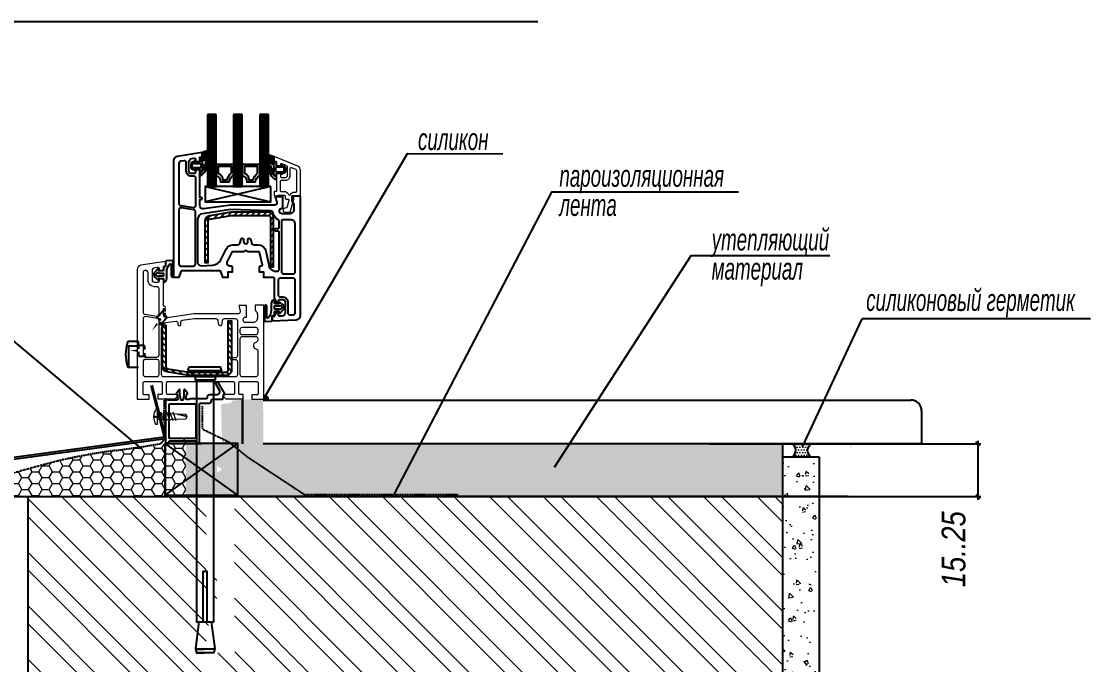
# Model space of a CAD drawing. Header units: millimetres. Extents: x 1582001 to 3303937, y 226471 to 491235.
# Drawn here: x 1926845 to 1940307, y 233327 to 241420 of the extents above; entities that cross this region are included whole.
import ezdxf

# ---------------------------------------------------------------- set-up
doc = ezdxf.new("R2010")
doc.units = ezdxf.units.MM
doc.linetypes.add('DASHED', pattern=[0.75, 0.5, -0.25])
doc.layers.get('Defpoints').update_dxf_attribs({"color": 255, "lineweight": 30})
doc.layers.add('32', color=32, linetype='Continuous')
doc.layers.add('Rasmer', color=135, linetype='Continuous')
for name, color, linetype, lineweight in [('NS7', 7, 'Continuous', 0), ('STENA', 1, 'Continuous', 0), ('Штриховки', 251, 'Continuous', 20)]:
    doc.layers.add(name, color=color, linetype=linetype, lineweight=lineweight)
doc.styles.add('STYLE1', font='ARIALNI.TTF', dxfattribs={"height": 300})
doc.dimstyles.new('Detal', dxfattribs={"dimtxt": 50, "dimasz": 50, "dimexe": 40, "dimexo": 5, "dimgap": 10, "dimtad": 1, "dimdec": 0, "dimdsep": 46, "dimtxsty": 'STYLE1', "dimblk1": 'OBLIQUE', "dimblk2": 'OBLIQUE', "dimsah": 1, "dimcen": 50, "dimdle": 40, "dimadec": 0, "dimazin": 0, "dimtfac": 1, "dimtdec": 0, "dimtmove": 2, "dimatfit": 3, "dimldrblk": 'OBLIQUE', "dimfxl": 0, "dimtolj": 1, "dimtzin": 0, "dimarcsym": 0})

# ---------------------------------------------------------------- blocks, each defined once
blk = doc.blocks.new('BL317-3E', base_point=(262.7, 44.5))
for points in [[(275.7, 101.5), (271.7, 101.5), (271.7, 99.5, 0.213422), (272.03, 98.75, -0.213422), (272.7, 97.26), (272.7, 95.5, -0.414214), (270.7, 93.5), (267.2, 93.5, -0.414214), (266.2, 94.5), (266.2, 95, -0.414214), (267.2, 96), (267.7, 96), (267.7, 101.3), (264.2, 101.3), (264.88, 98.76, -0.492817), (263.91, 97.5), (243.7, 97.5), (231.41, 95.74, -0.456412), (229.7, 97.23), (229.7, 100), (230.2, 100, 1), (230.2, 101), (229.7, 101), (229.7, 112.7, 0.414214), (228.7, 113.7), (227.7, 113.7), (227.7, 112.4, -0.414214), (227.2, 111.9), (225.7, 111.9, -0.414214), (224.7, 112.9), (224.7, 117.24, -0.368919), (225.97, 118.73), (227.12, 118.91, -0.461006), (227.7, 118.41), (227.7, 117.2), (228.7, 117.2, 0.414214), (229.7, 118.2), (229.7, 119.32), (230.7, 119.48), (230.7, 121.5), (219.39, 119.71, 0.368919), (217.7, 117.73), (217.7, 64.5), (220.2, 64.5), (221.09, 67.16, -0.322823), (221.56, 67.5), (238.74, 67.5, -0.322823), (239.21, 67.16), (240.1, 64.5), (242.6, 64.5), (242.6, 67), (244.6, 67), (244.6, 69, 0.414214), (244.1, 69.5), (243.63, 69.5, -0.557537), (242.29, 71.67), (244.46, 76.02, -0.284079), (244.91, 76.3), (249.83, 76.3, 0.267949), (250.27, 76.55, -0.57735), (251.13, 76.55, 0.267949), (251.57, 76.3), (256.4, 76.3, -0.351962), (256.89, 75.91), (258.17, 70.11, -0.479332), (257.68, 69.5), (257.3, 69.5, 0.414214), (256.8, 69), (256.8, 67), (258.8, 67), (258.8, 64.5), (263.2, 64.5, -0.414214), (263.7, 64), (263.7, 59.5), (263.7, 54.75), (265, 52.5), (265.7, 52.5), (265.7, 53.8, -0.414214), (266.2, 54.3), (267.7, 54.3, -0.414214), (268.7, 53.3), (268.7, 48.21, -0.400984), (267.27, 46.71), (266.22, 46.66, -0.427568), (265.7, 47.16), (265.7, 49), (265, 49), (263.7, 46.75), (263.7, 46.55), (262.7, 46.5), (262.7, 44.5), (273.79, 45, 0.400984), (275.7, 47)], [(227.9, 109.7, 0.414214), (226.9, 110.7), (225.7, 110.7, -0.414214), (223.5, 112.9), (223.5, 116.76, 0.461006), (222.34, 117.75), (220.94, 117.52, 0.368919), (220.1, 116.54), (220.1, 98.28, 0.369055), (220.94, 97.29), (226.74, 96.38, 0.460861), (227.9, 97.37)], [(227.7, 94.36, 0.369055), (226.86, 95.35), (221.26, 96.23, 0.460861), (220.1, 95.24), (220.1, 70.6, 0.414214), (221.1, 69.6), (226.7, 69.6, 0.414214), (227.7, 70.6)], [(266, 85.1, 0.414214), (265.5, 85.6), (264.3, 85.6, -0.414214), (263.8, 86.1), (263.8, 86.3, -0.414214), (264.3, 86.8), (265.5, 86.8, 0.414214), (266, 87.3), (266, 90.01, 0.286255), (265.44, 90.91, -0.2301), (263.29, 93.66, 0.345245), (261.87, 94.85), (243.85, 95.4), (230.85, 93.54, 0.373238), (228.7, 91.07), (228.7, 71.2, 0.432819), (230.29, 69.7), (235.61, 70.04, 0.267105), (239.35, 72.52), (241.78, 77.37, -0.284079), (244.91, 79.3), (246.98, 79.3, 0.322823), (247.93, 79.98), (248.59, 81.96, -0.322823), (249.06, 82.3), (249.2, 82.3, -0.414214), (249.7, 81.8), (249.7, 80.8, 1), (251.7, 80.8), (251.7, 81.8, -0.414214), (252.2, 82.3), (252.34, 82.3, -0.322823), (252.81, 81.96), (253.47, 79.98, 0.322823), (254.42, 79.3), (256.4, 79.3, -0.351962), (259.82, 76.55), (261.27, 69.95, 0.387109), (265.12, 67.23, 0.378432), (266, 68.22)], [(273.3, 88.8, 0.414214), (271.3, 90.8), (268, 90.8, 0.414214), (267, 89.8), (267, 67, 0.414214), (268, 66), (272.3, 66, 0.414214), (273.3, 67)], [(273.3, 63, 0.414214), (272.3, 64), (266.5, 64, 0.414214), (265.5, 63), (265.5, 56.5, 0.414214), (266.5, 55.5), (267.7, 55.5, -0.414214), (269.9, 53.3), (269.9, 48.28, 0.427568), (270.95, 47.28), (272.35, 47.34, 0.400984), (273.3, 48.34)]]:
    blk.add_lwpolyline(points, format="xyb", close=True)
blk = doc.blocks.new('*X986')
at = {"color": 0}
for p, q in [((79, 134.684659), (81.778409, 137.463068)), ((83.135561, 136.16857), (84.96039, 137.993398)), ((86.317541, 136.6989), (88.14237, 138.523728)), ((89.499522, 137.22923), (91.270292, 139)), ((92.421943, 137.5), (93.921943, 139)), ((95.073593, 137.5), (96.573593, 139)), ((97.725244, 137.5), (99.225244, 139)), ((100.376894, 137.5), (101.876894, 139)), ((103.028544, 137.5), (104.528544, 139)), ((105.680195, 137.5), (107.180195, 139)), ((108.289134, 137.457289), (109.401835, 138.56999)), ((109, 135.516504), (110.455113, 136.971617)), ((79, 132.033009), (80.5, 133.533009)), ((109, 132.864854), (110.5, 134.364854)), ((79, 129.381358), (80.5, 130.881358)), ((79, 126.729708), (80.5, 128.229708)), ((109, 130.213203), (110.5, 131.713203)), ((109, 127.561553), (110.5, 129.061553)), ((79, 124.078057), (80.5, 125.578057)), ((79, 121.426407), (80.5, 122.926407)), ((109, 124.909903), (110.5, 126.409903)), ((109, 122.258252), (110.5, 123.758252)), ((79, 118.774756), (80.5, 120.274756)), ((79, 116.123106), (80.5, 117.623106)), ((109, 119.606602), (110.5, 121.106602)), ((109, 116.954951), (110.5, 118.454951)), ((109, 114.303301), (110.5, 115.803301))]:
    blk.add_line(p, q, dxfattribs=at)
blk = doc.blocks.new('BL207', base_point=(37, 6))
blk.add_lwpolyline([(34.5, 31), (17.5, 31), (7.589003, 29.348167, 0.366629), (5.5, 26.882182), (5.5, 8), (7, 8), (7, 26.882182, -0.366629), (7.835601, 27.868576), (17.624144, 29.5), (34.5, 29.5, -0.414214), (35.5, 28.5), (35.5, 6), (37, 6), (37, 28.5, 0.414214)], format="xyb", close=True)
blk.add_blockref('*X986', (-73.5, -108))
blk = doc.blocks.new('BL707E-1')
for points in [[(45, -20), (41, -20), (41, -22, 0.213422), (41.333333, -22.745356, -0.213422), (42, -24.236068), (42, -26, -0.414214), (40, -28), (36.5, -28, -0.414214), (35.5, -27), (35.5, -26.5, -0.414214), (36.5, -25.5), (37, -25.5), (37, -20.2), (33.5, -20.2), (34.178304, -22.742201, -0.492817), (33.212105, -24), (13, -24), (0.712132, -25.75541, -0.456412), (-1, -24.270485), (-1, -21.5), (-0.5, -21.5, 1), (-0.5, -20.5), (-1, -20.5), (-1, -8.8, 0.414214), (-2, -7.8), (-3, -7.8), (-3, -9.1, -0.414214), (-3.5, -9.6), (-5, -9.6, -0.414214), (-6, -8.6), (-6, -4.256358, -0.368919), (-4.734652, -2.774825), (-3.578217, -2.591664, -0.461006), (-3, -3.085508), (-3, -4.3), (-2, -4.3, 0.414214), (-1, -3.3), (-1, -2.183315), (0, -2.02493), (0, 0), (-11.312869, -1.791782, 0.368919), (-13, -3.767159), (-13, -63), (-7.5, -63), (-7.5, -61), (-9.8, -61, -0.414214), (-10.3, -60.5), (-10.3, -55.5, -0.414214), (-9.8, -55), (-2, -55, -0.414214), (-1.5, -55.5), (-1.5, -60.3, -0.414214), (-2, -60.8), (-3.5, -60.8), (-3.5, -62.8), (4.5, -62.8), (5.5, -61.8), (5.5, -60.8), (1, -60.8, -0.414214), (0.5, -60.3), (0.5, -55.5, -0.414214), (1, -55), (16, -55), (31, -55, -0.414214), (31.5, -55.5), (31.5, -60.3, -0.414214), (31, -60.8), (26.5, -60.8), (26.5, -61.8), (27.5, -62.8), (35.5, -62.8), (35.5, -60.8), (34, -60.8, -0.414214), (33.5, -60.3), (33.5, -55.5, -0.414214), (34, -55), (41.8, -55, -0.414214), (42.3, -55.5), (42.3, -60.5, -0.414214), (41.8, -61), (39.5, -61), (39.5, -63), (45, -63)], [(-3, -12.6, 0.414214), (-4, -11.6), (-5, -11.6, -0.414214), (-8, -8.6), (-8, -5.171581, 0.461006), (-9.156434, -4.183893), (-9.456434, -4.231408, 0.368919), (-10.3, -5.219096), (-10.3, -23.223256, 0.36726), (-9.462207, -24.210013), (-4.162207, -25.081246, 0.46278), (-3, -24.094489)], [(-3, -27.134752, 0.36726), (-3.837793, -26.147995), (-9.137793, -25.276762, 0.46278), (-10.3, -26.263519), (-10.3, -42.8, 0.414214), (-9.3, -43.8), (-4, -43.8, 0.414214), (-3, -42.8)], [(30.5, -44.5, -0.414214), (31, -44), (32, -44, 0.414214), (33, -43), (33, -27.3, 0.414214), (32, -26.3), (26.855883, -26.3, 0.369511), (25.867871, -27.145623), (25.566064, -29.077188, -0.369511), (25.072058, -29.5), (24.927942, -29.5, -0.369511), (24.433936, -29.077188), (24.132129, -27.145623, 0.369511), (23.144117, -26.3), (13.163456, -26.3), (7.658579, -27.086411, 0.373238), (6.8, -28.076361), (6.8, -29, -0.414214), (6.3, -29.5, -0.414214), (5.8, -29), (5.8, -28.504932, 0.456412), (4.658579, -27.514982), (0.146447, -28.159573, 0.373238), (-2, -30.634446), (-2, -51.7, 0.414214), (-1, -52.7), (32, -52.7, 0.414214), (33, -51.7), (33, -46, 0.414214), (32, -45), (31, -45, -0.414214)], [(42.3, -31.3, 0.414214), (41.3, -30.3), (35, -30.3, 0.414214), (34, -31.3), (34, -32.5, 0.414214), (35, -33.5), (41.3, -33.5, 0.414214), (42.3, -32.5)], [(40.3, -38.881966), (40.3, -38.118034, -0.284079), (40.852786, -37.223607), (41.747214, -36.776393, 0.284079), (42.3, -35.881966), (42.3, -35.5, 0.414214), (41.3, -34.5), (35, -34.5, 0.414214), (34, -35.5), (34, -51.7, 0.414214), (35, -52.7), (41.3, -52.7, 0.414214), (42.3, -51.7), (42.3, -41.118034, 0.284079), (41.747214, -40.223607), (40.852786, -39.776393, -0.284079)], [(-3, -45.8, 0.414214), (-4, -44.8), (-9.3, -44.8, 0.414214), (-10.3, -45.8), (-10.3, -51.7, 0.414214), (-9.3, -52.7), (-4, -52.7, 0.414214), (-3, -51.7)]]:
    blk.add_lwpolyline(points, format="xyb", close=True)
blk = doc.blocks.new('PROVISORIUM$0$A$C5EE013CB')
for points in [[(15.5, 17.7, -0.414214), (16, 18.2), (20, 18.2, 0.414214), (21, 19.2), (21, 19.5, -0.414214), (21.5, 20), (25.863554, 20, 0.375053), (26.35897, 20.432443), (26.6, 22.2), (26.9, 22.2, 0.57735), (27.073205, 22.5), (24.215321, 27.45, 0.267949), (23.782309, 27.7), (23.435898, 27.7, 0.57735), (23.002886, 26.95), (24.561731, 24.25, -0.57735), (23.262693, 22), (20, 22, 0.414214), (19, 21), (19, 20.7, -0.414214), (18.5, 20.2), (11.6, 20.2), (10.6, 19.9), (9.854785, 19.9, -0.46635), (9.362393, 20.486893), (9.7, 22.4), (9.9, 22.4, 0.623162), (10.058205, 22.722356), (8.808205, 24.338593, 0.714974), (8.45, 24.216329), (8.45, 22.195947, -0.04887), (8.41197, 21.807779), (8.035108, 19.902958, -0.358095), (7.544616, 19.5), (7.455384, 19.5, -0.358095), (6.964892, 19.902958), (6.58803, 21.807779, -0.04887), (6.55, 22.195947), (6.55, 24.216237, 0.73634), (6.185248, 24.329625), (4.935248, 22.513388, 0.604055), (5.1, 22.2), (5.3, 22.2), (5.635056, 20.077981, -0.460861), (5.141174, 19.5), (1.207107, 19.5, -0.198912), (0.853553, 19.646447), (0.646447, 19.853553, 0.198912), (0.292893, 20), (0, 20), (0, 0), (1.6, 0), (1.6, 0.5, -0.414214), (2.1, 1), (13.4, 1, -0.414214), (13.9, 0.5), (13.9, 0), (15.5, 0)], [(1.6, 17.4, -0.414214), (2.1, 17.9), (13.4, 17.9, -0.414214), (13.9, 17.4), (13.9, 2.5, -0.414214), (13.4, 2), (2.1, 2, -0.414214), (1.6, 2.5)]]:
    blk.add_lwpolyline(points, format="xyb", close=True)
blk = doc.blocks.new('SURUPM')
at = {"color": 0, "linetype": 'ByBlock', "ltscale": 5}
for p, q in [((-0.31, 3.43), (-1.07, 3.43)), ((-0.31, -3.57), (-0.31, 3.43)), ((1.19, -2.07), (-0.28, 1.97)), ((2.59, -2.07), (1.12, 1.97)), ((3.99, -2.07), (2.52, 1.97)), ((5.39, -2.07), (3.92, 1.97)), ((6.79, -2.07), (5.32, 1.97)), ((8.19, -2.07), (6.72, 1.97)), ((-1.26, -3.57), (-0.31, -3.57))]:
    blk.add_line(p, q, dxfattribs=at)
at = {"color": 0, "linetype": 'ByBlock', "ltscale": 5, "flags": 128}
blk.add_lwpolyline([(-0.31, 1.18), (-0.31, -1.32), (12.61, -1.09), (13.19, -0.07), (8.68, 1.01)], close=True, dxfattribs=at)
at = {"color": 0, "linetype": 'ByBlock', "ltscale": 5}
blk.add_3dface([(8.68, 1.01), (13.19, -0.07), (12.61, 0.94)], dxfattribs=at)
at = {"layer": 'STENA', "color": 0, "linetype": 'ByBlock', "ltscale": 5, "flags": 128}
blk.add_lwpolyline([(-2.15, 0.11), (-1.19, 0.11), (-1.19, -0.5), (-2.21, -0.5)], dxfattribs=at)
at = {"layer": 'STENA', "color": 0, "linetype": 'ByBlock', "ltscale": 5}
blk.add_polyline3d([(4.46, -0.23, 0), (4.46, -0.23, 0)], dxfattribs=at)
blk.add_arc((4.46, -0.23), 6.62, 146.51, 210.3577, dxfattribs=at)
blk = doc.blocks.new('SHUR')
at = {"layer": 'STENA', "color": 0, "linetype": 'ByBlock', "ltscale": 5}
blk.add_blockref('SURUPM', (4.76, 5.09), dxfattribs=at)
blk = doc.blocks.new('*X990')
at = {"color": 0}
for p, q in [((269.0625, 143.125), (269.0625, 143.125)), ((269.0625, 141.875), (269.0625, 141.875)), ((269.375, 143.75), (269.375, 143.75)), ((269.375, 142.5), (269.375, 142.5)), ((269.6875, 143.125), (269.6875, 143.125)), ((269.6875, 141.875), (269.6875, 141.875)), ((270, 143.75), (270, 143.75)), ((270, 142.5), (270, 142.5)), ((270.3125, 143.125), (270.3125, 143.125)), ((270.625, 143.75), (270.625, 143.75)), ((270.625, 142.5), (270.625, 142.5)), ((270.9375, 143.125), (270.9375, 143.125)), ((271.25, 143.75), (271.25, 143.75)), ((271.5625, 143.125), (271.5625, 143.125)), ((271.5625, 141.875), (271.5625, 141.875)), ((271.875, 143.75), (271.875, 143.75)), ((271.875, 142.5), (271.875, 142.5)), ((272.1875, 143.125), (272.1875, 143.125)), ((272.1875, 141.875), (272.1875, 141.875)), ((263.75, 137.5), (263.75, 137.5)), ((264.0625, 138.125), (264.0625, 138.125)), ((264.375, 138.75), (264.375, 138.75)), ((264.375, 137.5), (264.375, 137.5)), ((264.6875, 139.375), (264.6875, 139.375)), ((265, 140), (265, 140)), ((265, 138.75), (265, 138.75)), ((265.3125, 139.375), (265.3125, 139.375)), ((265.625, 140), (265.625, 140)), ((265.625, 138.75), (265.625, 138.75)), ((265.9375, 139.375), (265.9375, 139.375)), ((266.25, 138.75), (266.25, 138.75)), ((266.5625, 139.375), (266.5625, 139.375)), ((266.875, 138.75), (266.875, 138.75)), ((267.1875, 139.375), (267.1875, 139.375)), ((267.5, 138.75), (267.5, 138.75)), ((267.8125, 139.375), (267.8125, 139.375)), ((268.125, 140), (268.125, 140)), ((268.125, 138.75), (268.125, 138.75)), ((268.125, 137.5), (268.125, 137.5)), ((268.4375, 140.625), (268.4375, 140.625)), ((268.4375, 139.375), (268.4375, 139.375)), ((268.4375, 138.125), (268.4375, 138.125)), ((268.75, 141.25), (268.75, 141.25)), ((268.75, 140), (268.75, 140)), ((268.75, 138.75), (268.75, 138.75)), ((268.75, 137.5), (268.75, 137.5)), ((269.0625, 140.625), (269.0625, 140.625)), ((269.0625, 139.375), (269.0625, 139.375)), ((269.0625, 138.125), (269.0625, 138.125)), ((269.375, 141.25), (269.375, 141.25)), ((269.375, 140), (269.375, 140)), ((269.375, 138.75), (269.375, 138.75)), ((269.375, 137.5), (269.375, 137.5)), ((269.6875, 140.625), (269.6875, 140.625)), ((271.5625, 140.625), (271.5625, 140.625)), ((271.5625, 139.375), (271.5625, 139.375)), ((271.5625, 138.125), (271.5625, 138.125)), ((271.875, 141.25), (271.875, 141.25)), ((271.875, 140), (271.875, 140)), ((271.875, 138.75), (271.875, 138.75)), ((271.875, 137.5), (271.875, 137.5)), ((272.1875, 140.625), (272.1875, 140.625)), ((272.1875, 139.375), (272.1875, 139.375)), ((272.1875, 138.125), (272.1875, 138.125)), ((264.0625, 136.875), (264.0625, 136.875)), ((264.6875, 136.875), (264.6875, 136.875)), ((265, 136.25), (265, 136.25)), ((265.3125, 136.875), (265.3125, 136.875)), ((265.3125, 135.625), (265.3125, 135.625)), ((265.625, 136.25), (265.625, 136.25)), ((265.9375, 136.875), (265.9375, 136.875)), ((266.25, 136.25), (266.25, 136.25)), ((266.5625, 136.875), (266.5625, 136.875)), ((266.875, 136.25), (266.875, 136.25)), ((267.1875, 136.875), (267.1875, 136.875)), ((267.5, 136.25), (267.5, 136.25)), ((267.8125, 136.875), (267.8125, 136.875)), ((268.125, 136.25), (268.125, 136.25)), ((268.125, 135), (268.125, 135)), ((268.4375, 136.875), (268.4375, 136.875)), ((268.4375, 135.625), (268.4375, 135.625)), ((268.4375, 134.375), (268.4375, 134.375)), ((268.75, 136.25), (268.75, 136.25)), ((268.75, 135), (268.75, 135)), ((269.0625, 136.875), (269.0625, 136.875)), ((269.0625, 135.625), (269.0625, 135.625)), ((269.375, 136.25), (269.375, 136.25)), ((272.1875, 136.875), (272.1875, 136.875))]:
    blk.add_line(p, q, dxfattribs=at)
blk = doc.blocks.new('BL227-35')
for points in [[(2.84, 3.13, -0.698322), (3.55, 2.87), (3.55, -2.33, 1.077381), (4.5, -2.33), (4.5, 4.53, 0.348081), (4.19, 4.75), (1.27, 4.53, 0.388666), (1, 4.23), (1, 2.49, -0.365977), (0.58, 1.99, 0.365977), (0, 1.3), (0, 0.3, -0.414214), (-0.3, 0), (-1.95, 0, -0.340703), (-2.14, 0.15), (-2.3, 0.75, 0.522622), (-2.79, 0.79), (-4.04, -0.69, 0.490399), (-3.84, -2.96), (-2.68, -3.97), (-2.54, -4.04, 0.46984), (-2.18, -3.75), (-2.14, -3.59, -0.340703), (-1.95, -3.44), (-0.3, -3.44, -0.414214), (0, -3.74), (0, -4.97, 0.566189), (0.44, -5.24, 0.276984), (1.5, -3.47), (1.5, -0.73), (1.5, -0.53, -0.177776)], [(0, -1.3), (0, -1.77), (0, -2.14, -0.414214), (-0.3, -2.44), (-1.98, -2.44, 0.182676), (-2.18, -2.52, -0.386078), (-2.85, -2.51), (-3.2, -2.19, -0.306621), (-3.5, -1.77, -0.263002), (-3.2, -1.26), (-2.85, -0.93, -0.386078), (-2.18, -0.92, 0.182676), (-1.98, -1), (-0.3, -1, -0.414214)]]:
    blk.add_lwpolyline(points, format="xyb", close=True)
blk.add_blockref('*X990', (-268, -139.5))
blk = doc.blocks.new('*X994')
at = {"color": 0}
for p, q in [((80, 176.25), (80, 176.25)), ((80.3125, 176.875), (80.3125, 176.875)), ((80.9375, 176.875), (80.9375, 176.875)), ((81.5625, 176.875), (81.5625, 176.875)), ((81.875, 176.25), (81.875, 176.25)), ((80, 175), (80, 175)), ((80, 173.75), (80, 173.75)), ((80.3125, 175.625), (80.3125, 175.625)), ((80.3125, 174.375), (80.3125, 174.375)), ((80.625, 173.75), (80.625, 173.75)), ((81.25, 173.75), (81.25, 173.75)), ((81.5625, 175.625), (81.5625, 175.625)), ((81.5625, 174.375), (81.5625, 174.375)), ((81.875, 175), (81.875, 175)), ((81.875, 173.75), (81.875, 173.75))]:
    blk.add_line(p, q, dxfattribs=at)
blk = doc.blocks.new('*X993')
at = {"color": 0}
for p, q in [((74.84375, 171.5625), (74.84375, 171.5625)), ((75, 171.875), (75, 171.875)), ((75, 171.25), (75, 171.25)), ((75.15625, 172.1875), (75.15625, 172.1875)), ((75.15625, 171.5625), (75.15625, 171.5625)), ((75.3125, 171.875), (75.3125, 171.875)), ((75.46875, 172.1875), (75.46875, 172.1875)), ((75.625, 171.875), (75.625, 171.875)), ((75.78125, 172.1875), (75.78125, 172.1875)), ((75.9375, 172.5), (75.9375, 172.5)), ((75.9375, 171.875), (75.9375, 171.875)), ((76.09375, 172.1875), (76.09375, 172.1875)), ((76.25, 172.5), (76.25, 172.5)), ((76.25, 171.875), (76.25, 171.875)), ((76.40625, 172.1875), (76.40625, 172.1875)), ((76.5625, 172.5), (76.5625, 172.5)), ((76.5625, 171.875), (76.5625, 171.875)), ((76.71875, 172.1875), (76.71875, 172.1875)), ((76.875, 171.875), (76.875, 171.875)), ((77.03125, 172.1875), (77.03125, 172.1875)), ((77.1875, 171.875), (77.1875, 171.875)), ((77.34375, 172.1875), (77.34375, 172.1875)), ((77.5, 171.875), (77.5, 171.875)), ((77.65625, 172.1875), (77.65625, 172.1875)), ((77.8125, 171.875), (77.8125, 171.875)), ((77.96875, 172.1875), (77.96875, 172.1875)), ((78.125, 171.875), (78.125, 171.875)), ((78.28125, 172.1875), (78.28125, 172.1875)), ((78.4375, 171.875), (78.4375, 171.875)), ((78.59375, 172.1875), (78.59375, 172.1875)), ((78.75, 172.5), (78.75, 172.5)), ((78.75, 171.875), (78.75, 171.875)), ((78.90625, 172.1875), (78.90625, 172.1875)), ((79.0625, 174.375), (79.0625, 174.375)), ((79.0625, 173.75), (79.0625, 173.75)), ((79.0625, 173.125), (79.0625, 173.125)), ((79.0625, 172.5), (79.0625, 172.5)), ((79.0625, 171.875), (79.0625, 171.875)), ((79.21875, 174.0625), (79.21875, 174.0625)), ((79.21875, 173.4375), (79.21875, 173.4375)), ((79.21875, 172.8125), (79.21875, 172.8125)), ((79.21875, 172.1875), (79.21875, 172.1875)), ((79.375, 174.375), (79.375, 174.375)), ((79.375, 173.75), (79.375, 173.75)), ((79.375, 173.125), (79.375, 173.125)), ((79.375, 172.5), (79.375, 172.5)), ((79.375, 171.875), (79.375, 171.875)), ((79.375, 171.25), (79.375, 171.25)), ((79.53125, 174.0625), (79.53125, 174.0625)), ((79.53125, 173.4375), (79.53125, 173.4375)), ((79.53125, 172.8125), (79.53125, 172.8125)), ((79.53125, 172.1875), (79.53125, 172.1875)), ((79.53125, 171.5625), (79.53125, 171.5625)), ((79.6875, 174.375), (79.6875, 174.375)), ((79.6875, 173.75), (79.6875, 173.75)), ((79.6875, 173.125), (79.6875, 173.125)), ((79.6875, 172.5), (79.6875, 172.5)), ((79.6875, 171.875), (79.6875, 171.875)), ((79.6875, 171.25), (79.6875, 171.25)), ((79.84375, 174.0625), (79.84375, 174.0625)), ((79.84375, 173.4375), (79.84375, 173.4375)), ((79.84375, 172.8125), (79.84375, 172.8125)), ((79.84375, 172.1875), (79.84375, 172.1875)), ((79.84375, 171.5625), (79.84375, 171.5625)), ((80, 173.75), (80, 173.75)), ((80, 173.125), (80, 173.125)), ((80, 172.5), (80, 172.5)), ((80, 171.875), (80, 171.875)), ((80, 171.25), (80, 171.25)), ((74.84375, 170.9375), (74.84375, 170.9375)), ((74.84375, 170.3125), (74.84375, 170.3125)), ((74.84375, 169.6875), (74.84375, 169.6875)), ((75, 170.625), (75, 170.625)), ((75, 170), (75, 170)), ((75.15625, 170.9375), (75.15625, 170.9375)), ((75.15625, 170.3125), (75.15625, 170.3125)), ((75.15625, 169.6875), (75.15625, 169.6875)), ((75.3125, 170), (75.3125, 170)), ((75.3125, 169.375), (75.3125, 169.375)), ((75.46875, 169.6875), (75.46875, 169.6875)), ((75.625, 169.375), (75.625, 169.375)), ((75.78125, 169.6875), (75.78125, 169.6875)), ((75.78125, 169.0625), (75.78125, 169.0625)), ((75.9375, 169.375), (75.9375, 169.375)), ((76.09375, 169.6875), (76.09375, 169.6875)), ((76.09375, 169.0625), (76.09375, 169.0625)), ((76.25, 169.375), (76.25, 169.375)), ((76.25, 168.75), (76.25, 168.75)), ((76.40625, 169.6875), (76.40625, 169.6875)), ((76.40625, 169.0625), (76.40625, 169.0625)), ((76.5625, 169.375), (76.5625, 169.375)), ((76.5625, 168.75), (76.5625, 168.75)), ((76.71875, 169.6875), (76.71875, 169.6875)), ((76.71875, 169.0625), (76.71875, 169.0625)), ((76.875, 169.375), (76.875, 169.375)), ((77.03125, 169.6875), (77.03125, 169.6875)), ((77.03125, 169.0625), (77.03125, 169.0625)), ((77.1875, 169.375), (77.1875, 169.375)), ((77.34375, 169.6875), (77.34375, 169.6875)), ((77.34375, 169.0625), (77.34375, 169.0625)), ((77.5, 169.375), (77.5, 169.375)), ((77.65625, 169.6875), (77.65625, 169.6875)), ((77.65625, 169.0625), (77.65625, 169.0625)), ((77.8125, 169.375), (77.8125, 169.375)), ((77.96875, 169.6875), (77.96875, 169.6875)), ((77.96875, 169.0625), (77.96875, 169.0625)), ((78.125, 169.375), (78.125, 169.375)), ((78.28125, 169.6875), (78.28125, 169.6875)), ((78.28125, 169.0625), (78.28125, 169.0625)), ((78.4375, 169.375), (78.4375, 169.375)), ((78.59375, 169.6875), (78.59375, 169.6875)), ((78.59375, 169.0625), (78.59375, 169.0625)), ((78.75, 169.375), (78.75, 169.375)), ((78.90625, 169.6875), (78.90625, 169.6875)), ((78.90625, 169.0625), (78.90625, 169.0625)), ((79.0625, 169.375), (79.0625, 169.375)), ((79.0625, 168.75), (79.0625, 168.75)), ((79.0625, 168.125), (79.0625, 168.125)), ((79.21875, 169.6875), (79.21875, 169.6875)), ((79.21875, 169.0625), (79.21875, 169.0625)), ((79.21875, 168.4375), (79.21875, 168.4375)), ((79.21875, 167.8125), (79.21875, 167.8125)), ((79.375, 170.625), (79.375, 170.625)), ((79.375, 170), (79.375, 170)), ((79.375, 169.375), (79.375, 169.375)), ((79.375, 168.75), (79.375, 168.75)), ((79.375, 168.125), (79.375, 168.125)), ((79.53125, 170.9375), (79.53125, 170.9375)), ((79.53125, 170.3125), (79.53125, 170.3125)), ((79.53125, 169.6875), (79.53125, 169.6875)), ((79.53125, 169.0625), (79.53125, 169.0625)), ((79.53125, 168.4375), (79.53125, 168.4375)), ((79.53125, 167.8125), (79.53125, 167.8125)), ((79.6875, 170.625), (79.6875, 170.625)), ((79.6875, 170), (79.6875, 170)), ((79.6875, 169.375), (79.6875, 169.375)), ((79.6875, 168.75), (79.6875, 168.75)), ((79.6875, 168.125), (79.6875, 168.125)), ((79.84375, 170.9375), (79.84375, 170.9375)), ((79.84375, 170.3125), (79.84375, 170.3125)), ((79.84375, 169.6875), (79.84375, 169.6875)), ((79.84375, 169.0625), (79.84375, 169.0625)), ((79.84375, 168.4375), (79.84375, 168.4375)), ((80, 170.625), (80, 170.625)), ((80, 170), (80, 170)), ((80, 169.375), (80, 169.375)), ((80, 168.75), (80, 168.75))]:
    blk.add_line(p, q, dxfattribs=at)
blk = doc.blocks.new('*X996')
at = {"color": 0}
for p, q in [((81.5625, 171.875), (81.5625, 171.875)), ((81.875, 171.25), (81.875, 171.25)), ((79.0625, 166.875), (79.0625, 166.875)), ((79.375, 167.5), (79.375, 167.5)), ((79.6875, 166.875), (79.6875, 166.875)), ((80, 167.5), (80, 167.5)), ((80.3125, 168.125), (80.3125, 168.125)), ((80.625, 168.75), (80.625, 168.75)), ((80.625, 167.5), (80.625, 167.5)), ((80.9375, 169.375), (80.9375, 169.375)), ((80.9375, 168.125), (80.9375, 168.125)), ((81.25, 170), (81.25, 170)), ((81.25, 168.75), (81.25, 168.75)), ((81.5625, 170.625), (81.5625, 170.625)), ((81.5625, 169.375), (81.5625, 169.375)), ((81.875, 170), (81.875, 170))]:
    blk.add_line(p, q, dxfattribs=at)
blk = doc.blocks.new('*X995')
at = {"color": 0}
for p, q in [((80.3125, 170.625), (80.3125, 170.625)), ((80.625, 170), (80.625, 170)), ((80.9375, 170.625), (80.9375, 170.625))]:
    blk.add_line(p, q, dxfattribs=at)
blk = doc.blocks.new('BL-K2')
for points in [[(3, 4.65, 0.523344), (2.66, 4.88), (1.32, 4.38, 0.312901), (1, 3.92), (1, 0.6), (2.83, 0.89, 0.313813), (2.91, 0.97), (3, 1.39, 0.049389), (3, 1.41)], [(1, 2.1), (0.08, 1.95, 0.368919), (0, 1.86), (0, 0.25, -0.414214), (-0.25, 0), (-2.2, 0, -0.414214), (-2.3, 0.1), (-2.3, 0.2, 0.414214), (-2.4, 0.3), (-2.76, 0.3, 0.182165), (-2.83, 0.28, -0.109001), (-3.58, -0.14, 0.332592), (-4.3, -1.1), (-4.3, -2.4, 0.332592), (-3.58, -3.36, -0.109001), (-2.83, -3.78, 0.182165), (-2.76, -3.8), (-2.4, -3.8, 0.414214), (-2.3, -3.7), (-2.3, -3.6, -0.414214), (-2.2, -3.5), (-0.25, -3.5, -0.414214), (0, -3.75), (0, -5, 0.070542), (1, -4.32)], [(2.4, 1.51, -0.368919), (2.32, 1.42), (1.72, 1.32, -0.461006), (1.6, 1.42), (1.6, 3.78, -0.312901), (1.66, 3.87), (2.26, 4.09, -0.523344), (2.4, 4)], [(0.3, -1.2), (0.3, -2.3, -0.414214), (-0.2, -2.8), (-3.2, -2.8, -0.414214), (-3.7, -2.3), (-3.7, -1.2, -0.414214), (-3.2, -0.7), (-0.2, -0.7, -0.414214)], [(3, -0.3, 1.055987), (2.4, -0.33, 0.002943), (2.4, -1.39, -0.041395), (2.3, -2.09), (2.3, -2.25), (2.26, -2.27, -0.215198), (0, -5), (0, -5.2), (0, -6.1, 0.414214), (0.1, -6.2), (0.2, -6.2, 0.103461), (1.12, -5.69, 0.202581), (3, -2)], [(2.3, -1.75), (1, -1.25), (1, -2.75), (2.26, -2.27, 0.010389), (2.3, -2.09)]]:
    blk.add_lwpolyline(points, format="xyb", close=True)
for name in ['*X993', '*X994', '*X996', '*X995']:
    blk.add_blockref(name, (-79, -172.5))
blk = doc.blocks.new('BL012-02')
for points in [[(-1, 11.97, 0.302776), (-2.23, 13.81), (-13, 18.3), (-13, 16.13), (-12, 15.72), (-12, 15, 0.414214), (-11, 14), (-10, 14), (-10, 14.76, -0.535184), (-9.58, 15.04), (-7.31, 14.09, -0.302776), (-7, 13.62), (-7, 9.5, -0.414214), (-8, 8.5), (-9.5, 8.5, -0.414214), (-10, 9), (-10, 10.5), (-11, 10.5, 0.414214), (-12, 9.5), (-12, 2.3), (-13, 2.3), (-13, 0.3), (-12, 0.3), (-11.07, 0.58, -0.072993), (-10.93, 0.6), (-8.5, 0.6, -0.414214), (-8, 0.1), (-8, -0.7, 0.414214), (-7.5, -1.2), (-6.72, -1.2, -0.493145), (-6.24, -1.83), (-7.15, -5.23), (-8.18, -5.41, 0.916331), (-8.02, -7.2), (-5.61, -7.2), (-4, -1.2), (-4, 0.3), (-1, 0)], [(-2.7, 11.83, 0.302776), (-3.01, 12.29), (-5.11, 13.17, 0.535184), (-5.8, 12.71), (-5.8, 9.5, -0.414214), (-8, 7.3), (-9.8, 7.3, 0.414214), (-10.3, 6.8), (-10.3, 2.8, 0.414214), (-9.8, 2.3), (-8.5, 2.3, -0.299367), (-6.48, 0.97, 0.658019), (-5.56, 0.97, -0.299628), (-4, 2), (-3.2, 2, 0.414214), (-2.7, 2.5)]]:
    blk.add_lwpolyline(points, format="xyb", close=True)
blk = doc.blocks.new('*X998')
at = {"color": 0}
for p, q in [((161.686875, 150.01875), (161.686875, 150.01875)), ((161.686875, 147.79625), (161.686875, 147.79625)), ((162.2425, 148.9075), (162.2425, 148.9075)), ((162.798125, 150.01875), (162.798125, 150.01875)), ((162.798125, 147.79625), (162.798125, 147.79625)), ((163.35375, 148.9075), (163.35375, 148.9075)), ((163.909375, 150.01875), (163.909375, 150.01875)), ((161.686875, 145.57375), (161.686875, 145.57375)), ((161.686875, 143.35125), (161.686875, 143.35125)), ((162.2425, 146.685), (162.2425, 146.685)), ((162.2425, 144.4625), (162.2425, 144.4625)), ((162.798125, 145.57375), (162.798125, 145.57375)), ((162.798125, 143.35125), (162.798125, 143.35125)), ((163.35375, 146.685), (163.35375, 146.685)), ((163.35375, 144.4625), (163.35375, 144.4625)), ((163.909375, 143.35125), (163.909375, 143.35125)), ((165.020625, 143.35125), (165.020625, 143.35125))]:
    blk.add_line(p, q, dxfattribs=at)
blk = doc.blocks.new('DUBEL')
at = {"ltscale": 5}
for points in [[(14.76, 46.67), (13.2, 45.96), (13.2, 31.93), (15.04, 31.37)], [(17.74, 43.27), (14.9, 46.53), (14.9, 31.37), (17.74, 34.35)], [(19.81, 34.84), (19.81, 42.84), (129.81, 42.84), (129.81, 34.84), (19.81, 34.84)], [(129.73, 39.65), (106.65, 39.65), (106.65, 37.99), (129.89, 37.99)], [(129.73, 41.64), (142.18, 43.3), (144, 42.81), (144, 39.15)], [(129.73, 36), (142.18, 34.34), (144, 34.84), (144, 42.81)], [(142.34, 43.3), (142.34, 39.32)], [(142.34, 34.34), (142.34, 43.26)]]:
    blk.add_lwpolyline(points, dxfattribs=at)
blk.add_lwpolyline([(19.44, 34.21), (19.44, 43.27), (17.74, 43.27), (17.74, 34.21)], close=True, dxfattribs=at)
blk = doc.blocks.new('_Oblique')
at = {"color": 0, "lineweight": -2}
blk.add_line((-0.5, -0.5), (0.5, 0.5), dxfattribs=at)
blk = doc.blocks.new('*D1000')
at = {"layer": 'Defpoints', "color": 0, "linetype": 'Continuous', "lineweight": -3, "ltscale": 10, "transparency": 16777216}
for p in [(1935503, 236104), (1935503, 235442), (1938887, 235442)]:
    blk.add_point(p, dxfattribs=at)
at = {"layer": 'Rasmer', "color": 135, "linetype": 'Continuous', "lineweight": -2, "ltscale": 10, "transparency": 16777216}
for p, q in [((1938887, 236144), (1938887, 235402)), ((1935508, 236104), (1938927, 236104)), ((1935508, 235442), (1938927, 235442))]:
    blk.add_line(p, q, dxfattribs=at)
at = {"layer": 'Rasmer', "color": 135, "linetype": 'Continuous', "lineweight": -2, "ltscale": 10, "transparency": 16777216, "xscale": 50, "yscale": 50, "zscale": 50}
for p, rotation in [((1938887, 236104), 90), ((1938887, 235442), 270)]:
    blk.add_blockref('_Oblique', p, dxfattribs=dict(at, rotation=rotation))
at = {"layer": 'Rasmer', "color": 135, "linetype": 'Continuous', "ltscale": 10, "transparency": 16777216, "insert": (1938583, 234779), "char_height": 300, "attachment_point": 5, "rotation": 90, "style": 'STYLE1'}
blk.add_mtext('\\A1;15..25', dxfattribs=at)

msp = doc.modelspace()

# ---------------------------------------------------------------- hatches: boundary and pattern name
at = {"ltscale": 5}
h = msp.add_hatch(dxfattribs=at)
h.set_pattern_fill('ANSI31', color=0, scale=27.527701, style=0)
h.set_pattern_definition([(45, (1664087.9305, 212217.8638), (-2.43312798, 2.43312798), [])])
h.paths.add_polyline_path([(1929898.9, 236713.6), (1929898.9, 236666.8), (1929898.9, 236655.1), (1929957.4, 236655.1, 0.4142136)])
at = {"layer": 'Штриховки', "ltscale": 5}
h = msp.add_hatch(dxfattribs=at)
h.set_pattern_fill('HONEY', scale=688.192518, style=0)
h.set_pattern_definition([(0, (1664347.104, 212217.864), (129.036097, 74.499025), [86.024065, -172.04813]), (120, (1664347.104, 212217.864), (-129.036097, 74.499026), [86.024065, -172.04813]), (60, (1664347.104, 212217.864), (3e-07, 148.99805), [-172.04813, 86.024065])])
h.paths.add_polyline_path([(1937295.3, 236103.8), (1937261.7, 236103.8), (1937295.3, 236059.4)], flags=17)
h.paths.add_polyline_path([(1929527.2, 236653.3), (1929510.4, 236652.4), (1929496.4, 236640.2, -0.3730337), (1929469.1, 236616.6), (1929469.1, 236616.6), (1929359, 236602.8), (1929371.6, 236107.3), (1929527.2, 236107.3)])
h.paths.add_polyline_path([(1928916.7, 236106), (1928913.6, 235954.9), (1928913.6, 235465), (1929307, 235740.3), (1929307, 235828.4)])
h.paths.add_polyline_path([(1929307, 236107.3), (1928916.7, 236107.3), (1928916.7, 236106), (1929307, 235828.4)])
h.paths.add_polyline_path([(1929527.2, 236107.3), (1929307, 236107.3), (1929307, 235828.4), (1929369.4, 235784), (1929527.2, 235894.5)])
h.paths.add_polyline_path([(1929829.6, 236106.2), (1929829.6, 236107.3), (1929527.2, 236107.3), (1929527.2, 235894.5)], flags=16)
h.paths.add_polyline_path([(1929829.6, 236106.2), (1929527.2, 235894.5), (1929527.2, 235671.8), (1929826.6, 235458.8), (1929829.6, 235458.8)], flags=16)
h.paths.add_polyline_path([(1929527.2, 235894.5), (1929369.4, 235784), (1929527.2, 235671.8)])
h.paths.add_polyline_path([(1929527.2, 235671.8), (1929369.4, 235784), (1929307, 235740.3), (1929307, 235458.8), (1929527.2, 235458.8)])
h.paths.add_polyline_path([(1929307, 235740.3), (1928913.6, 235465), (1928913.6, 235458.8), (1929307, 235458.8)])
h.paths.add_polyline_path([(1929527.2, 235671.8), (1929527.2, 235458.8), (1929826.6, 235458.8)], flags=0)
h.paths.add_polyline_path([(1936427.3, 235441.6), (1936427.3, 236103.8), (1929889.6, 236103.8), (1929888.9, 236672.3), (1929527.2, 236653.3), (1929527.2, 236107.3), (1929831.2, 236107.3), (1929829.6, 236106.2), (1929829.6, 235456.6), (1929826.6, 235458.8), (1929527.2, 235458.8), (1929527.2, 235441.6)])
h = msp.add_hatch(dxfattribs=at)
h.set_pattern_fill('HONEY', scale=688.192518, style=0)
h.set_pattern_definition([(0, (1932527.55, 247897.13), (129.0361, 74.49903), [86.024, -172.0481]), (120, (1932527.55, 247897.13), (-129.0361, 74.49903), [86.024, -172.0481]), (60, (1932527.55, 247897.13), (3e-07, 148.99805), [-172.0481, 86.024])])
edge = h.paths.add_edge_path()
edge.add_line((1928913.6, 235441.6), (1928913.6, 236115.6))
edge.add_line((1928913.6, 236115.6), (1928918.6, 236115.6))
edge.add_line((1928918.6, 236115.6), (1928918.6, 236189.7))
edge.add_line((1928918.6, 236189.7), (1928901.6, 236189.7))
edge.add_arc((1928795.6, 236220), 110.3, 305.73059, 344.03021, ccw=False)
edge.add_arc((1945041.8, 109558.3), 127602.5, 97.285546, 97.663828)
edge.add_arc((1929035.3, 228474.7), 7613.6, 97.62781, 103.14324)
edge.add_arc((1933707.4, 211189.7), 25515.7, 104.53413, 107.00722)
edge.add_spline(control_points=[(1926244.2, 235589.6), (1926242.3, 235564.2), (1926245.3, 235510.3), (1926264.7, 235457.8), (1926286, 235441.6)], knot_values=[0, 0, 0, 0, 2.6796389, 5.6008545, 5.6008545, 5.6008545, 5.6008545], degree=3, periodic=0)
edge.add_line((1926286, 235441.6), (1928913.6, 235441.6))
h = msp.add_hatch(dxfattribs=at)
h.set_pattern_fill('DOTS', scale=550.554015, style=0)
h.set_pattern_definition([(0, (1663521.724, 212217.864), (17.204813, 34.409626), [0, -34.409626])])
edge = h.paths.add_edge_path()
edge.add_spline(control_points=[(1936787.1, 235942.9), (1936760, 235959.4), (1936726, 236027.9), (1936765.6, 236087.7), (1936790.4, 236103.8)], knot_values=[0, 0, 0, 0, 3.456127, 6.6755404, 6.6755404, 6.6755404, 6.6755404], degree=3, periodic=0)
edge.add_line((1936790.4, 236103.8), (1936549.3, 236103.8))
edge.add_spline(control_points=[(1936549.3, 236103.8), (1936574, 236087.7), (1936613.6, 236027.9), (1936579.6, 235959.4), (1936552.6, 235942.9)], knot_values=[0, 0, 0, 0, 3.2194134, 6.6755404, 6.6755404, 6.6755404, 6.6755404], degree=3, periodic=0)
edge.add_line((1936552.6, 235942.9), (1936787.1, 235942.9))
at = {"layer": 'Штриховки'}
h = msp.add_hatch(dxfattribs=at)
h.set_pattern_fill('AR-CONC', scale=2.5, angle=270, style=0)
h.set_pattern_definition([(320, (-339750.88, 293515.96), (-39.847714, -455.46167), [47.625, -523.875]), (265, (-339750.9, 293515.96), (477.64161, 88.107065), [38.1, -419.1]), (10.451, (-339754.2, 293478), (437.79172, -367.35625), [40.475, -445.225]), (316.1842, (-339623.9, 293515.96), (-105.10582, -677.6976), [71.4375, -785.8125]), (6.6356, (-339632.64, 293459.5), (618.56389, -593.51059), [60.7125, -667.8375]), (261.184, (-339623.9, 293515.96), (618.5628, -593.51151), [57.15, -628.65]), (291, (-339655.63, 293452.46), (-255.663796, -379.0372), [47.625, -523.875]), (236, (-339655.63, 293452.46), (460.46992, -154.50507), [38.1, -419.1]), (341.4514, (-339676.94, 293420.88), (204.807144, -533.54123), [40.475, -445.225]), (307.5, (-339750.88, 293515.96), (211.387597, -7.721508), [0, -414.02, 0, -425.45, 0, -420.6875]), (277.5, (-339750.88, 293515.96), (250.451437, -167.049156), [0, -242.57, 0, -404.495, 0, -160.3375]), (237.5, (-339750.88, 293657.57), (-14.32186, -338.976488), [0, -158.75, 0, -495.3, 0, -657.225]), (227.5, (-339750.88, 293721.07), (63.566228, -370.322953), [0, -206.375, 0, -328.93, 0, -466.725])])
h.paths.add_polyline_path([(1936852.1, 235942.9), (1936427.3, 235942.9), (1936427.3, 232353.3), (1936852.1, 232353.3)])
h = msp.add_hatch(dxfattribs=at)
h.set_pattern_fill('ANSI32', scale=50, angle=270, style=0)
h.set_pattern_definition([(315, (-51185.7, -833471.5), (336.7596, 336.7596), []), (315, (-51185.7, -833696), (336.7596, 336.7596), [])])
h.paths.add_polyline_path([(1929260.5, 233865.6), (1929307, 233865.6), (1929307, 234503.3), (1929260.5, 234503.3)])
h.paths.add_polyline_path([(1929527.2, 233475), (1929173.7, 233475), (1929160, 233525.3), (1929205.4, 233865.6), (1929172.8, 233865.6), (1929172.8, 235441.6), (1926927.3, 235441.6), (1926927.3, 232353.3), (1936427.3, 232353.3), (1936427.3, 235441.6), (1929527.2, 235441.6), (1929527.2, 233865.6), (1929495.5, 233865.6), (1929541.5, 233520.7), (1929539.7, 233520.7)])

# ---------------------------------------------------------------- linework, layer by layer
at = {"color": 0}
for p, q in [((1929213.8, 240250.3), (1929186.2, 240250.3)), ((1929186.2, 240250.3), (1929186.2, 239341.9)), ((1929213.8, 239341.9), (1929213.8, 240250.3)), ((1929296.3, 240250.3), (1929268.8, 240250.3)), ((1929268.8, 240250.3), (1929268.8, 239341.9)), ((1929296.3, 239341.9), (1929296.3, 240250.3)), ((1929544.1, 240250.3), (1929516.6, 240250.3)), ((1929516.6, 240250.3), (1929516.6, 239341.9)), ((1929544.1, 239341.9), (1929544.1, 240250.3)), ((1929626.7, 240250.3), (1929599.1, 240250.3)), ((1929599.1, 240250.3), (1929599.1, 239341.9)), ((1929626.7, 239341.9), (1929626.7, 240250.3)), ((1929874.4, 240250.3), (1929846.9, 240250.3)), ((1929846.9, 240250.3), (1929846.9, 239341.9)), ((1929874.4, 239341.9), (1929874.4, 240250.3)), ((1929957, 240250.3), (1929929.5, 240250.3)), ((1929929.5, 240250.3), (1929929.5, 239341.9)), ((1929957, 239341.9), (1929957, 240250.3)), ((1929984.5, 239341.9), (1929158.7, 239149.2)), ((1929158.7, 239341.9), (1929984.5, 239149.2)), ((1929186.2, 239341.9), (1929213.8, 239341.9)), ((1929268.8, 239341.9), (1929296.3, 239341.9)), ((1929516.6, 239341.9), (1929544.1, 239341.9)), ((1929599.1, 239341.9), (1929626.7, 239341.9)), ((1929846.9, 239341.9), (1929874.4, 239341.9)), ((1929929.5, 239341.9), (1929957, 239341.9)), ((1928595.2, 237745.5), (1928650.2, 237807.6)), ((1928548.5, 237692.9), (1928570.9, 237718.2)), ((1928595.2, 237597.8), (1928680.5, 237700.9)), ((1928394.2, 237341.3), (1928319.9, 237341.3)), ((1928416.4, 237203.6), (1928319.9, 237203.6)), ((1928473.4, 236837.1), (1928643.3, 236187.6)), ((1928487.7, 236843.5), (1928665.3, 236167.7))]:
    msp.add_line(p, q, dxfattribs=at)
at = {"color": 0, "linetype": 'Continuous'}
for p in [(1936679.5, 236066.2), (1940307.3, 237679.7)]:
    msp.add_line(p, (1937431.7, 237679.7), dxfattribs=at)
at = {"color": 0, "ltscale": 5}
for p, q in [((1929629.7, 236672.3), (1929630.5, 236103.8)), ((1929630.5, 236103.8), (1929630.5, 236655.1)), ((1929889.6, 236655.1), (1938041.7, 236655.1)), ((1929898.9, 236666.8), (1929898.9, 236655.1)), ((1938179.3, 236517.5), (1938179.3, 236103.8)), ((1928654.4, 236107.3), (1929112.4, 236107.3)), ((1928659.4, 236115.6), (1928659.4, 236107.3)), ((1938179.3, 236103.8), (1929889.6, 236103.8))]:
    msp.add_line(p, q, dxfattribs=at)
at = {"color": 7}
for p, q in [((1928643.3, 236187.6), (1923361.7, 235474.4)), ((1928665.3, 236167.7), (1923383.8, 235454.4))]:
    msp.add_line(p, q, dxfattribs=at)
at = {"color": 7, "ltscale": 5}
for p, q in [((1928654.4, 235441.6), (1928654.4, 236107.3)), ((1936427.3, 236103.8), (1936427.3, 235942.9)), ((1936427.3, 235942.9), (1936427.3, 230815.4)), ((1936427.3, 235942.9), (1936888.2, 235942.9)), ((1936427.3, 235942.9), (1936427.3, 235441.6)), ((1936888.2, 235942.9), (1936888.2, 230815.4)), ((1925250.5, 235441.6), (1937252.7, 235441.6)), ((1925250.5, 235441.6), (1928991.9, 235441.6)), ((1926927.3, 235441.6), (1926927.3, 230815.4)), ((1927773.7, 235454.5), (1927773.8, 235440.1)), ((1937252.7, 235441.6), (1928913.6, 235441.6))]:
    msp.add_line(p, q, dxfattribs=at)
at = {"color": 0, "linetype": 'Continuous'}
for points in [[(1926356.4, 241420.1), (1933348.6, 241420.1)], [(1929917.3, 236710.7), (1931708, 239757.1), (1932907.8, 239754.9)], [(1928337.3, 236062.6), (1925941, 238077.2), (1921919.1, 238077.2)]]:
    msp.add_lwpolyline(points, dxfattribs=at)
at = {"color": 0}
for points in [[(1929241.3, 240250.3), (1929213.8, 240250.3), (1929213.8, 239341.9), (1929241.3, 239341.9)], [(1929268.8, 240250.3), (1929241.3, 240250.3), (1929241.3, 239341.9), (1929268.8, 239341.9)], [(1929571.6, 240250.3), (1929544.1, 240250.3), (1929544.1, 239341.9), (1929571.6, 239341.9)], [(1929599.1, 240250.3), (1929571.6, 240250.3), (1929571.6, 239341.9), (1929599.1, 239341.9)], [(1929902, 240250.3), (1929874.4, 240250.3), (1929874.4, 239341.9), (1929902, 239341.9)], [(1929929.5, 240250.3), (1929902, 240250.3), (1929902, 239341.9), (1929929.5, 239341.9)], [(1929984.5, 239341.9), (1929158.7, 239341.9), (1929158.7, 239149.2), (1929984.5, 239149.2)]]:
    msp.add_lwpolyline(points, close=True, dxfattribs=at)
for points in [[(1929516.6, 239482.2), (1929516.6, 239619.8), (1929296.3, 239619.8), (1929296.3, 239482.2, -0.359988), (1929351.4, 239399.6), (1929461.5, 239399.6, -0.2302041)], [(1929489, 239509.7), (1929489, 239592.3), (1929323.9, 239592.3), (1929323.9, 239509.7, -0.3129627), (1929378.9, 239427.1), (1929434, 239427.1, -0.1584688)], [(1929846.9, 239482.2), (1929846.9, 239619.8), (1929626.7, 239619.8), (1929626.7, 239482.2, -0.359988), (1929681.7, 239399.6), (1929791.8, 239399.6, -0.2302041)], [(1929819.4, 239509.7), (1929819.4, 239592.3), (1929654.2, 239592.3), (1929654.2, 239509.7, -0.3129627), (1929709.3, 239427.1), (1929764.3, 239427.1, -0.1584688)]]:
    msp.add_lwpolyline(points, format="xyb", close=True, dxfattribs=at)
at = {"color": 7, "linetype": 'Continuous'}
for points in [[(1935874.2, 239270.2), (1933521, 239270.2), (1931540.3, 235474.7)], [(1937023.4, 238468.7), (1935273.3, 238468.7), (1933552.9, 235808.7)]]:
    msp.add_lwpolyline(points, dxfattribs=at)
at = {"color": 0}
for points in [[(1928676.1, 237767.5, 0, 0, 0), (1928485.5, 237526.5, 0, 27.5, 0), (1928555.5, 237615.9, 27.5, 27.5, 0)], [(1928485.5, 237277.8, 0, 0, 0), (1928209.2, 237277.8, 0, 27.5, 0), (1928302.6, 237277.8, 27.5, 27.5, 0)]]:
    msp.add_lwpolyline(points, format="xyseb", dxfattribs=at)
at = {"color": 0, "linetype": 'DASHED'}
for points in [[(1928650.2, 237807.6), (1928650.2, 237771.2)], [(1928650.2, 237752.1), (1928650.2, 237744.3), (1928650.3, 237738.4), (1928650.5, 237733.8), (1928650.9, 237730.3), (1928651.5, 237727.4), (1928652.4, 237724.7), (1928653.7, 237721.8), (1928655.4, 237718.4)], [(1928570, 237689.4), (1928557.4, 237691.6), (1928548.5, 237692.9)], [(1928595.2, 237656.9), (1928594.5, 237668.7), (1928590.5, 237677.2), (1928583.7, 237684.1)], [(1928595.2, 237597.8), (1928595.2, 237639.5)], [(1928680.5, 237700.9), (1928670, 237703.7), (1928662, 237709.6)], [(1928319.9, 237341.3), (1928319.9, 237296.5)], [(1928319.9, 237264.3), (1928319.9, 237213.3)], [(1928394.2, 237341.3), (1928394.2, 237287.9)], [(1928394.2, 237251.4), (1928394.2, 237227.8), (1928396.4, 237218.7), (1928404.5, 237209.5), (1928408.8, 237206.3)]]:
    msp.add_lwpolyline(points, dxfattribs=at)
at = {"color": 0, "ltscale": 5}
msp.add_lwpolyline([(1928319.9, 237394.4), (1928183.6, 237394.4, 0.1666667), (1928183.6, 237067.4), (1928197.3, 237067.4), (1928197.3, 237339.9), (1928319.9, 237339.9)], format="xyb", close=True, dxfattribs=at)
msp.add_lwpolyline([(1928197.3, 237067.4), (1928319.9, 237067.4)], dxfattribs=at)
at = {"color": 7, "linetype": 'DASHED', "ltscale": 2}
msp.add_lwpolyline([(1928644, 236655.5), (1928640, 236537.6, 0.0434276), (1928652.6, 236296.5, -0.3785328), (1928586.9, 236104.4, -0.0089801), (1928024.7, 236020.9, 0.0240703), (1927304, 235888.9, 0.0152381), (1925811.5, 235453), (1923692.8, 235453.3)], format="xyb", dxfattribs=at)
msp.add_lwpolyline([(1929122.2, 236583.5), (1929122.2, 236293.3), (1929461, 236125.7), (1929692.6, 235939.1), (1930406.3, 235469.1), (1932342.5, 235469.1)], dxfattribs=at)
at = {"color": 7}
msp.add_lwpolyline([(1928654.4, 235458.8), (1929570.4, 235458.8), (1929570.4, 236107.3), (1928654.4, 236107.3)], close=True, dxfattribs=at)
at = {"color": 7, "ltscale": 5}
for points in [[(1928654.4, 235458.8), (1929571.5, 236106.9)], [(1929568.8, 235457.8), (1928656.3, 236106.9)]]:
    msp.add_lwpolyline(points, dxfattribs=at)
at = {"color": 0, "linetype": 'DASHED'}
msp.add_arc((1928569, 237744.4), 26.2, 274.28521, 2.5452, dxfattribs=at)
at = {"color": 0, "ltscale": 5}
for centre, radius in [((1929898.9, 236655.1), 58.5), ((1938041.7, 236517.5), 137.6)]:
    msp.add_arc(centre, radius, 0, 90, dxfattribs=at)
at = {"color": 7, "ltscale": 5}
for points, start_tangent, end_tangent in [([(1936552.6, 235942.9), (1936595.1, 236028), (1936549.3, 236103.8)], (0.8530754, 0.5217877), (-0.836497, 0.5479714)), ([(1936787.1, 235942.9), (1936744.6, 236028), (1936790.4, 236103.8)], (-0.8530754, 0.5217877), (0.836497, 0.5479714))]:
    msp.add_spline(points, degree=3, dxfattribs=dict(at, start_tangent=start_tangent, end_tangent=end_tangent))

# ---------------------------------------------------------------- block references
at = {"color": 0, "xscale": 27.5277007301338, "yscale": 27.5277007301338, "zscale": 27.5277007301338}
msp.add_blockref('BL317-3E', (1930000.3, 237650.7), dxfattribs=at)
at = {"color": 0, "xscale": 27.52770073071588, "yscale": 27.52770073071588, "zscale": 27.52770073071588, "rotation": 90}
for p in [(1933453.1, 234897.5), (1933774.4, 234897.5)]:
    msp.add_blockref('*X998', p, dxfattribs=at)
at = {"color": 0, "linetype": 'Continuous', "xscale": 27.5277007301338, "yscale": 27.5277007301338, "zscale": 27.5277007301338}
msp.add_blockref('BL207', (1930021.2, 238331.4), dxfattribs=at)
at = {"color": 0, "linetype": 'Continuous', "xscale": -27.5277007301338, "yscale": 27.52770073071588, "zscale": 27.52770073070843, "rotation": 180}
msp.add_blockref('BL207', (1929489.7, 237652.4), dxfattribs=at)
at = {"color": 7, "linetype": 'Continuous', "xscale": -27.52770073071588, "yscale": 27.52770073071588, "zscale": 27.52770073070843, "rotation": 90}
msp.add_blockref('DUBEL', (1930227.1, 237439.1), dxfattribs=at)
at = {"color": 0, "ltscale": 100, "xscale": 27.5277007301338, "yscale": 27.5277007301338, "zscale": 27.5277007301338}
msp.add_blockref('PROVISORIUM$0$A$C5EE013CB', (1928659.4, 236115.6), dxfattribs=at)
at = {"color": 0, "ltscale": 20, "xscale": 27.5277007301338, "yscale": 27.5277007301338, "zscale": 27.5277007301338}
msp.add_blockref('SHUR', (1928438.1, 236309), dxfattribs=at)
at = {"layer": '32', "color": 0}
for name, p, xscale, yscale, zscale in [('BL-K2', (1929096.3, 239652.6), 27.5277007301338, 27.5277007301338, 27.5277007301338), ('BL-K2', (1930051, 239603.5), -27.5277007301338, 27.52770073071588, 27.52770073070843), ('BL227-35', (1928633.8, 238281.5), 27.5277007301338, 27.5277007301338, 27.5277007301338)]:
    msp.add_blockref(name, p, dxfattribs=dict(at, xscale=xscale, yscale=yscale, zscale=zscale))
at = {"layer": '32', "color": 0, "xscale": 27.5277007301338, "yscale": 27.5277007301338, "zscale": 27.5277007301338, "rotation": 180}
msp.add_blockref('BL227-35', (1930031.2, 237773.7), dxfattribs=at)
at = {"layer": 'NS7', "color": 0, "linetype": 'Continuous', "xscale": 27.5277007301338, "yscale": 27.5277007301338, "zscale": 27.5277007301338}
for name, p in [('BL012-02', (1930385.5, 239217)), ('BL707E-1', (1928660.2, 238401.1))]:
    msp.add_blockref(name, p, dxfattribs=at)

# ---------------------------------------------------------------- texts
at = {"color": 0, "linetype": 'Continuous', "style": 'STYLE1', "width": 0.75}
for s, p in [('силикон', (1931839, 239801.2)), ('пароизоляционная', (1933618.8, 239339.6)), ('лента', (1933618.8, 238972.7)), ('утепляющий', (1935536.4, 238538.1)), ('материал', (1935536.4, 238171.3)), ('силиконовый герметик', (1937482, 237777.4))]:
    msp.add_text(s, height=275, dxfattribs=at).set_placement(p)

# ---------------------------------------------------------------- dimensions: what is measured, and where the dimension line sits
at = {"layer": 'Rasmer', "color": 7, "linetype": 'Continuous', "ltscale": 10}
dim = msp.add_linear_dim(base=(1938887, 235441.6), p1=(1935503.1, 236103.8), p2=(1935503.1, 235441.6), angle=90, text='15..25', dimstyle='Detal', override={"dimtxt": 70, "dimlfac": 0.2, "dimtxsty": 'STYLE1', "dimclrd": 135, "dimclre": 135, "dimclrt": 135, "dimtolj": 1}, dxfattribs=at)
dim.commit()
dim.dimension.update_dxf_attribs({"geometry": '*D1000', "text_midpoint": (1938583, 234778.7), "dimtype": 160})

doc.saveas('drawing.dxf')
